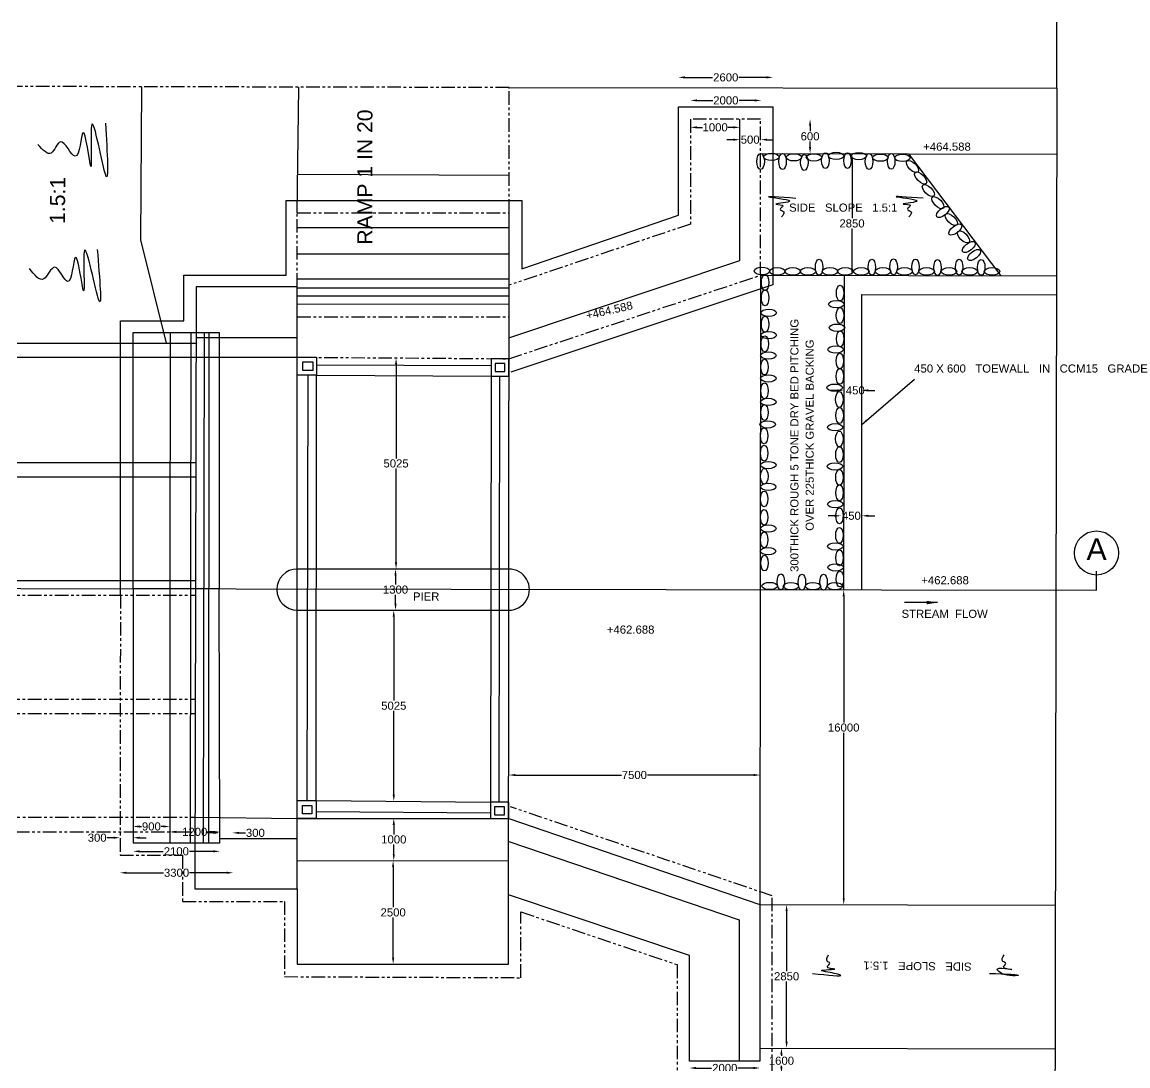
# Model space of a CAD drawing. Header units: inches. Extents: x -10 to 316, y -121 to 110.
# Drawn here: x 161.7 to 264, y -43.3 to 53.3 of the extents above; entities that cross this region are included whole.
import ezdxf

# ---------------------------------------------------------------- set-up
doc = ezdxf.new("R2010")
doc.units = ezdxf.units.IN
doc.header["$MEASUREMENT"] = 0
doc.linetypes.add('PHANTOM', pattern=[2.5, 1.25, -0.25, 0.25, -0.25, 0.25, -0.25])
doc.layers.add('TEXT', color=1, linetype='Continuous')
doc.styles.get("Standard").update_dxf_attribs({"font": 'arial.ttf', "height": 0.75})
doc.dimstyles.get("Standard").update_dxf_attribs({"dimtxt": 0.75, "dimasz": 0.6, "dimexe": 0.18, "dimexo": 0.0625, "dimgap": 0.09, "dimtad": 0, "dimtih": 1, "dimtoh": 1, "dimdec": 4, "dimzin": 0, "dimdsep": 46, "dimtxsty": 'Standard', "dimcen": 0.09, "dimse1": 1, "dimse2": 1, "dimadec": 0, "dimazin": 0, "dimtfac": 1, "dimtdec": 4, "dimtofl": 0, "dimtmove": 0, "dimatfit": 3, "dimfxl": 1, "dimtolj": 1, "dimtzin": 0, "dimarcsym": 0})

# ---------------------------------------------------------------- blocks, each defined once
blk = doc.blocks.new('*D75')
at = {"color": 0, "lineweight": -2, "transparency": 16777216}
for p, q in [((170.18, -22.19), (169.58, -22.19)), ((172.59, -22.19), (173.19, -22.19))]:
    blk.add_line(p, q, dxfattribs=at)
at = {"color": 0, "transparency": 16777216}
for points in [[(170.18, -22.09), (170.18, -22.29), (170.78, -22.19)], [(172.59, -22.09), (172.59, -22.29), (171.99, -22.19)]]:
    blk.add_solid(points, dxfattribs=at)
at = {"layer": 'Defpoints', "color": 0, "transparency": 16777216}
for p in [(170.78, -22.16), (171.99, -22.16), (171.99, -22.19)]:
    blk.add_point(p, dxfattribs=at)
at = {"color": 0, "transparency": 16777216, "insert": (168.67, -22.19), "char_height": 0.75, "attachment_point": 5}
blk.add_mtext('\\A1;300', dxfattribs=at)
blk = doc.blocks.new('*D76')
at = {"color": 0, "lineweight": -2, "transparency": 16777216}
for p, q in [((172.59, -21.15), (172.77, -21.15)), ((174.78, -21.15), (174.6, -21.15))]:
    blk.add_line(p, q, dxfattribs=at)
at = {"color": 0, "transparency": 16777216}
for points in [[(172.59, -21.05), (172.59, -21.25), (171.99, -21.15)], [(174.78, -21.05), (174.78, -21.25), (175.38, -21.15)]]:
    blk.add_solid(points, dxfattribs=at)
at = {"layer": 'Defpoints', "color": 0, "transparency": 16777216}
for p in [(171.99, -21.15), (175.38, -21.15), (175.38, -21.15)]:
    blk.add_point(p, dxfattribs=at)
at = {"color": 0, "transparency": 16777216, "insert": (173.68, -21.15), "char_height": 0.75, "attachment_point": 5}
blk.add_mtext('\\A1;900', dxfattribs=at)
blk = doc.blocks.new('*D77')
at = {"color": 0, "lineweight": -2, "transparency": 16777216}
for p, q in [((175.98, -21.65), (176.52, -21.65)), ((179.4, -21.65), (178.86, -21.65))]:
    blk.add_line(p, q, dxfattribs=at)
at = {"color": 0, "transparency": 16777216}
for points in [[(175.98, -21.55), (175.98, -21.75), (175.38, -21.65)], [(179.4, -21.55), (179.4, -21.75), (180, -21.65)]]:
    blk.add_solid(points, dxfattribs=at)
at = {"layer": 'Defpoints', "color": 0, "transparency": 16777216}
for p in [(175.38, -21.66), (180, -21.65), (180, -21.65)]:
    blk.add_point(p, dxfattribs=at)
at = {"color": 0, "transparency": 16777216, "insert": (177.69, -21.65), "char_height": 0.75, "attachment_point": 5}
blk.add_mtext('\\A1;1200', dxfattribs=at)
blk = doc.blocks.new('*D78')
at = {"color": 0, "lineweight": -2, "transparency": 16777216}
for p, q in [((172.59, -23.45), (174.78, -23.45)), ((179.4, -23.45), (177.21, -23.45))]:
    blk.add_line(p, q, dxfattribs=at)
at = {"color": 0, "transparency": 16777216}
for points in [[(172.59, -23.35), (172.59, -23.55), (171.99, -23.45)], [(179.4, -23.35), (179.4, -23.55), (180, -23.45)]]:
    blk.add_solid(points, dxfattribs=at)
at = {"layer": 'Defpoints', "color": 0, "transparency": 16777216}
for p in [(171.99, -22.68), (180, -22.68), (180, -23.45)]:
    blk.add_point(p, dxfattribs=at)
at = {"color": 0, "transparency": 16777216, "insert": (175.99, -23.45), "char_height": 0.75, "attachment_point": 5}
blk.add_mtext('\\A1;2100', dxfattribs=at)
blk = doc.blocks.new('*D79')
at = {"color": 0, "lineweight": -2, "transparency": 16777216}
for p, q in [((179.4, -21.74), (178.8, -21.74)), ((181.78, -21.74), (182.38, -21.74))]:
    blk.add_line(p, q, dxfattribs=at)
at = {"color": 0, "transparency": 16777216}
for points in [[(179.4, -21.64), (179.4, -21.84), (180, -21.74)], [(181.78, -21.64), (181.78, -21.84), (181.18, -21.74)]]:
    blk.add_solid(points, dxfattribs=at)
at = {"layer": 'Defpoints', "color": 0, "transparency": 16777216}
for p in [(180, -21.65), (181.18, -21.74), (181.18, -22.25)]:
    blk.add_point(p, dxfattribs=at)
at = {"color": 0, "transparency": 16777216, "insert": (183.3, -21.74), "char_height": 0.75, "attachment_point": 5}
blk.add_mtext('\\A1;300', dxfattribs=at)
blk = doc.blocks.new('*D80')
at = {"color": 0, "lineweight": -2, "transparency": 16777216}
for p, q in [((171.38, -25.43), (174.81, -25.43)), ((180.65, -25.43), (177.22, -25.43))]:
    blk.add_line(p, q, dxfattribs=at)
at = {"color": 0, "transparency": 16777216}
for points in [[(171.38, -25.33), (171.38, -25.53), (170.78, -25.43)], [(180.65, -25.33), (180.65, -25.53), (181.25, -25.43)]]:
    blk.add_solid(points, dxfattribs=at)
at = {"layer": 'Defpoints', "color": 0, "transparency": 16777216}
for p in [(181.25, -22.74), (170.78, -23.81), (181.25, -25.43)]:
    blk.add_point(p, dxfattribs=at)
at = {"color": 0, "transparency": 16777216, "insert": (176.01, -25.43), "char_height": 0.75, "attachment_point": 5}
blk.add_mtext('\\A1;3300', dxfattribs=at)
blk = doc.blocks.new('*D81')
at = {"color": 0, "lineweight": -2, "transparency": 16777216}
for p, q in [((207.33, -16.39), (217.15, -16.39)), ((229.38, -16.39), (219.56, -16.39))]:
    blk.add_line(p, q, dxfattribs=at)
at = {"color": 0, "transparency": 16777216}
for points in [[(207.33, -16.29), (207.33, -16.49), (206.73, -16.39)], [(229.38, -16.29), (229.38, -16.49), (229.98, -16.39)]]:
    blk.add_solid(points, dxfattribs=at)
at = {"layer": 'Defpoints', "color": 0, "transparency": 16777216}
for p in [(206.73, -16.36), (229.98, -16.39), (229.98, -16.39)]:
    blk.add_point(p, dxfattribs=at)
at = {"color": 0, "transparency": 16777216, "insert": (218.35, -16.39), "char_height": 0.75, "attachment_point": 5}
blk.add_mtext('\\A1;7500', dxfattribs=at)
blk = doc.blocks.new('*D82')
at = {"color": 0, "lineweight": -2, "transparency": 16777216}
for p, q in [((196.31, 21.59), (196.31, 12.9)), ((196.31, 3.27), (196.31, 11.96))]:
    blk.add_line(p, q, dxfattribs=at)
at = {"color": 0, "transparency": 16777216}
for points in [[(196.21, 21.59), (196.41, 21.59), (196.31, 22.19)], [(196.21, 3.27), (196.41, 3.27), (196.31, 2.67)]]:
    blk.add_solid(points, dxfattribs=at)
at = {"layer": 'Defpoints', "color": 0, "transparency": 16777216}
for p in [(196.26, 22.19), (196.26, 2.67), (196.31, 2.67)]:
    blk.add_point(p, dxfattribs=at)
at = {"color": 0, "transparency": 16777216, "insert": (196.31, 12.43), "char_height": 0.75, "attachment_point": 5}
blk.add_mtext('\\A1;5025', dxfattribs=at)
blk = doc.blocks.new('*D83')
at = {"color": 0, "lineweight": -2, "transparency": 16777216}
for p, q in [((196.26, 2.07), (196.26, 1.24)), ((196.26, -0.54), (196.26, 0.29))]:
    blk.add_line(p, q, dxfattribs=at)
at = {"color": 0, "transparency": 16777216}
for points in [[(196.16, 2.07), (196.36, 2.07), (196.26, 2.67)], [(196.16, -0.54), (196.36, -0.54), (196.26, -1.14)]]:
    blk.add_solid(points, dxfattribs=at)
at = {"layer": 'Defpoints', "color": 0, "transparency": 16777216}
for p in [(196.96, 2.67), (196.26, -1.14), (196.96, -1.14)]:
    blk.add_point(p, dxfattribs=at)
at = {"color": 0, "transparency": 16777216, "insert": (196.26, 0.76), "char_height": 0.75, "attachment_point": 5}
blk.add_mtext('\\A1;1300', dxfattribs=at)
blk = doc.blocks.new('*D84')
at = {"color": 0, "lineweight": -2, "transparency": 16777216}
for p, q in [((196.1, -1.74), (196.1, -9.51)), ((196.1, -18.22), (196.1, -10.45))]:
    blk.add_line(p, q, dxfattribs=at)
at = {"color": 0, "transparency": 16777216}
for points in [[(196, -1.74), (196.2, -1.74), (196.1, -1.14)], [(196, -18.22), (196.2, -18.22), (196.1, -18.82)]]:
    blk.add_solid(points, dxfattribs=at)
at = {"layer": 'Defpoints', "color": 0, "transparency": 16777216}
for p in [(196.26, -1.14), (196.1, -18.82), (196.1, -18.82)]:
    blk.add_point(p, dxfattribs=at)
at = {"color": 0, "transparency": 16777216, "insert": (196.1, -9.98), "char_height": 0.75, "attachment_point": 5}
blk.add_mtext('\\A1;5025', dxfattribs=at)
blk = doc.blocks.new('*D85')
at = {"color": 0, "lineweight": -2, "transparency": 16777216}
for p, q in [((196.1, -21), (196.1, -21.88)), ((196.1, -23.71), (196.1, -22.83))]:
    blk.add_line(p, q, dxfattribs=at)
at = {"color": 0, "transparency": 16777216}
for points in [[(196, -21), (196.2, -21), (196.1, -20.4)], [(196, -23.71), (196.2, -23.71), (196.1, -24.31)]]:
    blk.add_solid(points, dxfattribs=at)
at = {"layer": 'Defpoints', "color": 0, "transparency": 16777216}
for p in [(196.1, -20.4), (196.1, -24.31), (196.1, -24.31)]:
    blk.add_point(p, dxfattribs=at)
at = {"color": 0, "transparency": 16777216, "insert": (196.1, -22.35), "char_height": 0.75, "attachment_point": 5}
blk.add_mtext('\\A1;1000', dxfattribs=at)
blk = doc.blocks.new('*D86')
at = {"color": 0, "lineweight": -2, "transparency": 16777216}
for p, q in [((196.04, -24.91), (196.04, -28.62)), ((196.04, -33.28), (196.04, -29.57))]:
    blk.add_line(p, q, dxfattribs=at)
at = {"color": 0, "transparency": 16777216}
for points in [[(195.94, -24.91), (196.14, -24.91), (196.04, -24.31)], [(195.94, -33.28), (196.14, -33.28), (196.04, -33.88)]]:
    blk.add_solid(points, dxfattribs=at)
at = {"layer": 'Defpoints', "color": 0, "transparency": 16777216}
for p in [(196.04, -24.31), (196.04, -33.88), (196.04, -33.88)]:
    blk.add_point(p, dxfattribs=at)
at = {"color": 0, "transparency": 16777216, "insert": (196.04, -29.1), "char_height": 0.75, "attachment_point": 5}
blk.add_mtext('\\A1;2500', dxfattribs=at)
blk = doc.blocks.new('*D87')
at = {"color": 0, "lineweight": -2, "transparency": 16777216}
for p, q in [((236.87, 7.59), (236.27, 7.59)), ((239.98, 7.59), (240.58, 7.59))]:
    blk.add_line(p, q, dxfattribs=at)
at = {"color": 0, "transparency": 16777216}
for points in [[(236.87, 7.69), (236.87, 7.49), (237.47, 7.59)], [(239.98, 7.69), (239.98, 7.49), (239.38, 7.59)]]:
    blk.add_solid(points, dxfattribs=at)
at = {"layer": 'Defpoints', "color": 0, "transparency": 16777216}
for p in [(239.38, 7.59), (237.47, 6.92), (239.38, 6.92)]:
    blk.add_point(p, dxfattribs=at)
at = {"color": 0, "transparency": 16777216, "insert": (238.42, 7.59), "char_height": 0.75, "attachment_point": 5}
blk.add_mtext('\\A1;450', dxfattribs=at)
blk = doc.blocks.new('*D88')
at = {"color": 0, "lineweight": -2, "transparency": 16777216}
for p, q in [((237.71, 0.15), (237.71, -11.53)), ((237.71, -27.78), (237.71, -12.48))]:
    blk.add_line(p, q, dxfattribs=at)
at = {"color": 0, "transparency": 16777216}
for points in [[(237.61, 0.15), (237.81, 0.15), (237.71, 0.75)], [(237.61, -27.78), (237.81, -27.78), (237.71, -28.38)]]:
    blk.add_solid(points, dxfattribs=at)
at = {"layer": 'Defpoints', "color": 0, "transparency": 16777216}
for p in [(237.69, 0.75), (237.64, -28.38), (237.71, -28.38)]:
    blk.add_point(p, dxfattribs=at)
at = {"color": 0, "transparency": 16777216, "insert": (237.71, -12), "char_height": 0.75, "attachment_point": 5}
blk.add_mtext('\\A1;16000', dxfattribs=at)
blk = doc.blocks.new('*D89')
at = {"color": 0, "lineweight": -2, "transparency": 16777216}
for p, q in [((232.43, -28.97), (232.43, -34.54)), ((232.43, -41.05), (232.43, -35.48))]:
    blk.add_line(p, q, dxfattribs=at)
at = {"color": 0, "transparency": 16777216}
for points in [[(232.33, -28.97), (232.53, -28.97), (232.43, -28.37)], [(232.33, -41.05), (232.53, -41.05), (232.43, -41.65)]]:
    blk.add_solid(points, dxfattribs=at)
at = {"layer": 'Defpoints', "color": 0, "transparency": 16777216}
for p in [(232.23, -28.37), (232.2, -41.65), (232.43, -41.65)]:
    blk.add_point(p, dxfattribs=at)
at = {"color": 0, "transparency": 16777216, "insert": (232.43, -35.01), "char_height": 0.75, "attachment_point": 5}
blk.add_mtext('\\A1;2850', dxfattribs=at)
blk = doc.blocks.new('*D90')
at = {"color": 0, "lineweight": -2, "transparency": 16777216}
for p, q in [((231.95, -42.25), (231.95, -42.35)), ((231.95, -43.38), (231.95, -43.29))]:
    blk.add_line(p, q, dxfattribs=at)
at = {"color": 0, "transparency": 16777216}
for points in [[(231.85, -42.25), (232.05, -42.25), (231.95, -41.65)], [(231.85, -43.38), (232.05, -43.38), (231.95, -43.98)]]:
    blk.add_solid(points, dxfattribs=at)
at = {"layer": 'Defpoints', "color": 0, "transparency": 16777216}
for p in [(231.11, -41.65), (231.11, -43.98), (231.95, -43.98)]:
    blk.add_point(p, dxfattribs=at)
at = {"color": 0, "transparency": 16777216, "insert": (231.95, -42.82), "char_height": 0.75, "attachment_point": 5}
blk.add_mtext('\\A1;1600', dxfattribs=at)
blk = doc.blocks.new('*D91')
at = {"color": 0, "lineweight": -2, "transparency": 16777216}
for p, q in [((224.05, -43.49), (225.49, -43.49)), ((229.36, -43.49), (227.92, -43.49))]:
    blk.add_line(p, q, dxfattribs=at)
at = {"color": 0, "transparency": 16777216}
for points in [[(224.05, -43.39), (224.05, -43.59), (223.45, -43.49)], [(229.36, -43.39), (229.36, -43.59), (229.96, -43.49)]]:
    blk.add_solid(points, dxfattribs=at)
at = {"layer": 'Defpoints', "color": 0, "transparency": 16777216}
for p in [(223.45, -42.86), (229.96, -42.86), (229.96, -43.49)]:
    blk.add_point(p, dxfattribs=at)
at = {"color": 0, "transparency": 16777216, "insert": (226.71, -43.49), "char_height": 0.75, "attachment_point": 5}
blk.add_mtext('\\A1;2000', dxfattribs=at)
blk = doc.blocks.new('*D93')
at = {"color": 0, "lineweight": -2, "transparency": 16777216}
for p, q in [((238.48, 40.48), (238.48, 35.11)), ((238.48, 30.43), (238.48, 34.16))]:
    blk.add_line(p, q, dxfattribs=at)
at = {"color": 0, "transparency": 16777216}
for points in [[(238.38, 40.48), (238.58, 40.48), (238.48, 41.08)], [(238.38, 30.43), (238.58, 30.43), (238.48, 29.83)]]:
    blk.add_solid(points, dxfattribs=at)
at = {"layer": 'Defpoints', "color": 0, "transparency": 16777216}
for p in [(238.55, 41.08), (238.48, 29.83), (238.53, 29.83)]:
    blk.add_point(p, dxfattribs=at)
at = {"color": 0, "transparency": 16777216, "insert": (238.48, 34.63), "char_height": 0.75, "attachment_point": 5}
blk.add_mtext('\\A1;2850', dxfattribs=at)
blk = doc.blocks.new('*D94')
at = {"color": 0, "lineweight": -2, "transparency": 16777216}
for p, q in [((234.6, 43.68), (234.6, 43.16)), ((234.6, 41.7), (234.6, 42.22))]:
    blk.add_line(p, q, dxfattribs=at)
at = {"color": 0, "transparency": 16777216}
for points in [[(234.5, 43.68), (234.7, 43.68), (234.6, 44.28)], [(234.5, 41.7), (234.7, 41.7), (234.6, 41.1)]]:
    blk.add_solid(points, dxfattribs=at)
at = {"layer": 'Defpoints', "color": 0, "transparency": 16777216}
for p in [(230.03, 44.28), (230.03, 41.1), (234.6, 41.1)]:
    blk.add_point(p, dxfattribs=at)
at = {"color": 0, "transparency": 16777216, "insert": (234.6, 42.69), "char_height": 0.75, "attachment_point": 5}
blk.add_mtext('\\A1;600', dxfattribs=at)
blk = doc.blocks.new('*D95')
at = {"color": 0, "lineweight": -2, "transparency": 16777216}
for p, q in [((227.5, 42.38), (226.9, 42.38)), ((230.63, 42.38), (231.23, 42.38))]:
    blk.add_line(p, q, dxfattribs=at)
at = {"color": 0, "transparency": 16777216}
for points in [[(227.5, 42.48), (227.5, 42.28), (228.1, 42.38)], [(230.63, 42.48), (230.63, 42.28), (230.03, 42.38)]]:
    blk.add_solid(points, dxfattribs=at)
at = {"layer": 'Defpoints', "color": 0, "transparency": 16777216}
for p in [(228.1, 42.38), (230.03, 42.38), (230.03, 42.38)]:
    blk.add_point(p, dxfattribs=at)
at = {"color": 0, "transparency": 16777216, "insert": (229.06, 42.38), "char_height": 0.75, "attachment_point": 5}
blk.add_mtext('\\A1;500', dxfattribs=at)
blk = doc.blocks.new('*D96')
at = {"color": 0, "lineweight": -2, "transparency": 16777216}
for p, q in [((224.14, 43.52), (224.64, 43.52)), ((227.5, 43.52), (226.99, 43.52))]:
    blk.add_line(p, q, dxfattribs=at)
at = {"color": 0, "transparency": 16777216}
for points in [[(224.14, 43.62), (224.14, 43.42), (223.54, 43.52)], [(227.5, 43.62), (227.5, 43.42), (228.1, 43.52)]]:
    blk.add_solid(points, dxfattribs=at)
at = {"layer": 'Defpoints', "color": 0, "transparency": 16777216}
for p in [(223.54, 43.52), (228.1, 43.52), (228.1, 43.52)]:
    blk.add_point(p, dxfattribs=at)
at = {"color": 0, "transparency": 16777216, "insert": (225.82, 43.52), "char_height": 0.75, "attachment_point": 5}
blk.add_mtext('\\A1;1000', dxfattribs=at)
blk = doc.blocks.new('*D97')
at = {"color": 0, "lineweight": -2, "transparency": 16777216}
for p, q in [((224.14, 46.01), (225.6, 46.01)), ((229.49, 46.01), (228.03, 46.01))]:
    blk.add_line(p, q, dxfattribs=at)
at = {"color": 0, "transparency": 16777216}
for points in [[(224.14, 46.11), (224.14, 45.91), (223.54, 46.01)], [(229.49, 46.11), (229.49, 45.91), (230.09, 46.01)]]:
    blk.add_solid(points, dxfattribs=at)
at = {"layer": 'Defpoints', "color": 0, "transparency": 16777216}
for p in [(230.09, 46.01), (223.54, 44.28), (230.09, 44.28)]:
    blk.add_point(p, dxfattribs=at)
at = {"color": 0, "transparency": 16777216, "insert": (226.81, 46.01), "char_height": 0.75, "attachment_point": 5}
blk.add_mtext('\\A1;2000', dxfattribs=at)
blk = doc.blocks.new('*D98')
at = {"color": 0, "lineweight": -2, "transparency": 16777216}
for p, q in [((223.02, 48.14), (225.58, 48.14)), ((230.57, 48.14), (228.01, 48.14))]:
    blk.add_line(p, q, dxfattribs=at)
at = {"color": 0, "transparency": 16777216}
for points in [[(223.02, 48.24), (223.02, 48.04), (222.42, 48.14)], [(230.57, 48.24), (230.57, 48.04), (231.17, 48.14)]]:
    blk.add_solid(points, dxfattribs=at)
at = {"layer": 'Defpoints', "color": 0, "transparency": 16777216}
for p in [(231.17, 48.14), (222.42, 45.41), (231.17, 45.41)]:
    blk.add_point(p, dxfattribs=at)
at = {"color": 0, "transparency": 16777216, "insert": (226.8, 48.14), "char_height": 0.75, "attachment_point": 5}
blk.add_mtext('\\A1;2600', dxfattribs=at)
blk = doc.blocks.new('*D108')
at = {"layer": 'Defpoints', "color": 0, "transparency": 16777216}
for p in [(237.72, 19.19), (239.38, 19.19), (239.38, 19.19)]:
    blk.add_point(p, dxfattribs=at)
at = {"layer": 'TEXT', "color": 0, "lineweight": -2, "transparency": 16777216}
for p, q in [((237.12, 19.19), (236.52, 19.19)), ((239.98, 19.19), (240.58, 19.19))]:
    blk.add_line(p, q, dxfattribs=at)
at = {"layer": 'TEXT', "color": 0, "transparency": 16777216}
for points in [[(237.12, 19.29), (237.12, 19.09), (237.72, 19.19)], [(239.98, 19.29), (239.98, 19.09), (239.38, 19.19)]]:
    blk.add_solid(points, dxfattribs=at)
at = {"layer": 'TEXT', "color": 0, "transparency": 16777216, "insert": (238.78, 19.19), "char_height": 0.75, "attachment_point": 5}
blk.add_mtext('\\A1;450', dxfattribs=at)

msp = doc.modelspace()

# ---------------------------------------------------------------- linework, layer by layer
at = {"color": 0}
for points in [[(206.75847, 47.20117), (257.40968, 47.15669), (257.40968, 53.25512)], [(175.08098, 23.55634), (172.72154, 33.10272), (172.79914, 47.27317)], [(187.17591, 35.61466), (187.31429, 47.24239)], [(257.40968, 47.1567), (257.22301, -51.87547)], [(170.82039, 0.25994), (170.82039, 25.62151), (176.67864, 25.62151), (176.67864, 29.86162), (186.14142, 29.86162), (186.14142, 36.75598), (207.9424, 36.75598), (207.9424, 30.44884), (222.41984, 35.38755), (222.41984, 45.40613), (231.17079, 45.40613), (231.17079, 28.94101), (206.93193, 20.87846)], [(206.75194, 24.04003), (228.09693, 31.19377), (228.09693, 44.2779)], [(230.02596, 41.09806), (257.39816, 41.04647)], [(243.71206, 41.07227), (252.22764, 29.80056)], [(187.21851, 39.19413), (206.75847, 39.10074)], [(187.17591, -26.92889), (187.17591, -33.88474), (206.71925, -33.88474), (206.75847, 35.61466)], [(187.17591, 34.26291), (206.75371, 34.25186)], [(187.17591, 31.83329), (206.75371, 31.82224)], [(230.02596, 29.84241), (229.96271, -28.36316)], [(230.02596, 29.84241), (257.37694, 29.79085)], [(237.73966, 29.82787), (237.6927, 0.74592)], [(177.70214, -26.92889), (187.17591, -26.92889), (187.17591, 28.78333), (177.81962, 28.78333), (177.81955, 28.74874)], [(177.81955, 28.74874), (177.70214, -26.92889)], [(187.17591, 29.52011), (206.75371, 29.50906)], [(187.17591, 28.68606), (206.75371, 28.67501)], [(187.17591, 27.94871), (206.75371, 27.93766)], [(239.37772, 0.7432), (239.37772, 28.0689), (257.37364, 28.03498)], [(187.17591, 27.18718), (206.75371, 27.17614)], [(84.76561, 23.55634), (177.8086, 23.55634)], [(175.41847, 24.5339), (175.38023, 0.84654)], [(177.33654, 24.5339), (177.28477, -22.67593)], [(177.80971, 24.08299), (187.17591, 24.08299)], [(178.57206, 24.5339), (178.47769, -22.67593)], [(178.99624, -22.67593), (179.03833, 24.5339)], [(68.0815, 22.25874), (177.80586, 22.25874)], [(177.80586, 22.25874), (187.17591, 22.25874)], [(188.96852, 21.55768), (205.09572, 21.49085)], [(188.15299, 20.60976), (188.05298, -18.75401)], [(188.93005, -18.75401), (188.96852, 20.60976)], [(188.96852, 20.60976), (205.09572, 20.51648)], [(205.09572, 20.51648), (205.04849, -18.89962)], [(205.84346, -18.89962), (205.92329, 20.51648)], [(84.76561, 12.51591), (177.78532, 12.51591)], [(84.76561, 11.18313), (177.78251, 11.18313)], [(42.22524, 1.06155), (261.09216, 0.70814), (261.09216, 2.4769)], [(84.76561, 1.60597), (177.76231, 1.60597)], [(171.98896, 0.85201), (171.98896, -22.67593), (179.99994, -22.67593), (179.95024, 0.83916)], [(175.38023, 0.84654), (175.38023, -22.67593)], [(188.93005, -18.75401), (205.04849, -18.89962)], [(177.71617, -20.27676), (187.17591, -20.39738), (206.72686, -20.40842), (229.96271, -28.36316), (229.96271, -42.86304), (228.03673, -42.86304)], [(188.93005, -19.77635), (205.04849, -19.88769)], [(179.99904, -22.25228), (187.17591, -22.25228)], [(206.72566, -22.52817), (228.02911, -29.78922), (228.03673, -42.86304)], [(187.17591, -24.30252), (206.72471, -24.31355)], [(228.03673, -42.86304), (223.45459, -42.86304), (223.45459, -33.09041), (206.72287, -27.47728)], [(229.96271, -28.36316), (257.26723, -28.41463)], [(229.96271, -41.65064), (257.24219, -41.70206)]]:
    msp.add_lwpolyline(points, dxfattribs=at)
at = {"color": 0, "linetype": 'PHANTOM'}
for points in [[(187.17591, 28.78333), (187.17591, 35.61466), (206.75847, 35.61466), (206.75847, 47.20117), (25.99824, 47.58444)], [(187.17591, 22.25874), (206.75085, 22.11648), (230.02596, 29.84241), (230.02596, 44.2779), (223.53883, 44.2779), (223.53883, 34.57765), (206.75469, 28.91579)], [(187.17591, 26.00042), (206.75304, 25.98937)], [(84.76561, 0.25994), (177.75948, 0.25994)], [(170.82039, 0.25994), (170.78185, -23.80613), (176.5651, -23.80613), (176.5651, -28.07562), (185.99165, -28.07562), (185.99165, -35.03942), (207.85826, -35.13561), (207.85826, -29.05136), (222.31374, -33.92847), (222.31374, -43.98468), (231.1053, -43.98468), (231.1053, -27.57566), (206.90451, -19.33024)], [(84.76561, -9.36991), (177.73917, -9.36991)], [(84.76561, -10.71202), (177.73634, -10.71202)], [(84.77895, -20.27676), (177.71617, -20.27676)], [(81.14919, -21.65699), (177.71326, -21.65699)]]:
    msp.add_lwpolyline(points, dxfattribs=at)
at = {"color": 0}
for points in [[(171.98896, 24.5339), (179.95024, 24.5339), (179.95024, 0.83916), (171.98896, 0.85201)], [(187.17591, 22.25874), (188.96852, 22.25874), (188.96852, 20.60976), (187.17591, 20.60976)], [(187.68942, 21.81767), (188.60865, 21.81767), (188.60865, 21.02803), (187.68942, 21.02803)], [(206.75085, 22.11648), (205.09572, 22.11648), (205.09572, 20.51648), (206.75085, 20.51648)], [(206.36648, 21.67757), (205.47089, 21.67757), (205.47089, 20.93979), (206.36648, 20.93979)], [(187.17591, -18.75401), (188.93005, -18.75401), (188.93005, -20.39837), (187.17591, -20.39837)], [(187.66486, -19.2231), (188.51051, -19.2231), (188.51051, -19.97245), (187.66486, -19.97245)], [(206.72771, -18.89962), (205.04849, -18.89962), (205.04849, -20.40747), (206.72771, -20.40747)], [(206.32923, -19.3177), (205.43026, -19.3177), (205.43026, -20.08482), (206.32923, -20.08482)]]:
    msp.add_lwpolyline(points, close=True, dxfattribs=at)
msp.add_lwpolyline([(187.17591, -1.133), (206.73773, -1.14404, 1), (206.73988, 2.6676), (187.17591, 2.6676, 1), (187.17591, -1.133, 1)], format="xyb", dxfattribs=at)
for centre, major_axis, ratio in [((230.02596, 40.36336), (0, 0.7347), 0.470380558), ((231.02524, 40.7821), (-0.71867, 0), 0.469220577), ((232.05924, 40.35624), (0, 0.7347), 0.470380558), ((233.10133, 40.74871), (-0.71867, 0), 0.469220577), ((234.06811, 40.27751), (0, 0.7347), 0.470380558), ((234.95705, 40.73974), (-0.71867, 0), 0.469220577), ((236.01415, 40.44329), (0, 0.7347), 0.470380558), ((237.01204, 40.87745), (-0.71867, 0), 0.469220577), ((238.06226, 40.44329), (0, 0.7347), 0.470380558), ((239.09926, 40.86591), (-0.71867, 0), 0.469220577), ((240.05426, 40.36809), (0, 0.7347), 0.470380558), ((241.10632, 40.71622), (-0.71867, 0), 0.469220577), ((242.10876, 40.37447), (0, 0.7347), 0.470380558), ((243.14593, 40.69828), (-0.71867, 0), 0.469220577), ((244.07289, 39.89575), (-0.51194, 0.50438), 0.469220577), ((244.81976, 38.83398), (-0.51194, 0.50438), 0.469220577), ((245.54559, 37.67761), (-0.51194, 0.50438), 0.469220577), ((246.41873, 36.55066), (-0.51194, 0.50438), 0.469220577), ((246.87965, 35.6876), (0.56258, 0.44721), 0.469220577), ((247.66102, 34.99173), (-0.51194, 0.50438), 0.469220577), ((248.03039, 34.06875), (0.56258, 0.44721), 0.469220577), ((248.78659, 33.39383), (-0.51194, 0.50438), 0.469220577), ((249.27946, 32.44643), (0.56258, 0.44721), 0.469220577), ((249.77143, 31.70899), (0.56258, 0.44721), 0.469220577), ((235.43272, 30.58971), (0, 0.7347), 0.470380558), ((240.31668, 30.58513), (0, 0.7347), 0.470380558), ((242.32561, 30.61314), (0, 0.7347), 0.470380558), ((244.35061, 30.60586), (0, 0.7347), 0.470380558), ((246.38571, 30.54725), (0, 0.7347), 0.470380558), ((248.38563, 30.58242), (0, 0.7347), 0.470380558), ((250.43115, 30.56722), (0, 0.7347), 0.470380558), ((230.14923, 30.23676), (-0.72268, 0), 0.490908757), ((230.43908, 29.17764), (0, 0.7347), 0.470380558), ((231.56619, 30.19709), (-0.72268, 0), 0.490908757), ((232.99768, 30.19709), (-0.72268, 0), 0.490908757), ((234.39898, 30.19709), (-0.72268, 0), 0.490908757), ((236.44297, 30.19709), (-0.72268, 0), 0.490908757), ((237.85031, 30.19709), (-0.72268, 0), 0.490908757), ((239.33508, 30.19709), (-0.72268, 0), 0.490908757), ((241.34438, 30.19709), (-0.72268, 0), 0.490908757), ((243.33349, 30.19709), (-0.72268, 0), 0.490908757), ((245.37312, 30.19709), (-0.72268, 0), 0.490908757), ((247.45316, 30.19709), (-0.72268, 0), 0.490908757), ((249.35632, 30.19709), (-0.72268, 0), 0.490908757), ((251.43387, 30.19709), (-0.72268, 0), 0.490908757), ((237.3751, 28.19534), (0, 0.7347), 0.470380558), ((230.43908, 27.75213), (0, 0.7347), 0.470380558), ((230.78331, 26.36029), (-0.71867, 0), 0.469220577), ((237.02743, 27.16749), (-0.71867, 0), 0.469220577), ((237.36837, 26.11661), (0, 0.7347), 0.470380558), ((230.43908, 25.30648), (0, 0.7347), 0.470380558), ((230.78127, 24.30035), (-0.71867, 0), 0.469220577), ((237.0933, 24.98914), (-0.71867, 0), 0.469220577), ((237.38104, 23.94863), (0, 0.7347), 0.470380558), ((230.40999, 23.48631), (0, 0.7347), 0.470380558), ((230.74385, 22.41195), (-0.71867, 0), 0.469220577), ((236.97646, 22.96757), (-0.71867, 0), 0.469220577), ((237.35512, 21.90885), (0, 0.7347), 0.470380558), ((230.38572, 21.34982), (0, 0.7347), 0.470380558), ((230.74385, 20.30191), (-0.71867, 0), 0.469220577), ((237.34867, 20.48458), (0, 0.7347), 0.470380558), ((230.38529, 19.14423), (0, 0.7347), 0.470380558), ((236.882, 19.44056), (-0.71867, 0), 0.469220577), ((230.73762, 18.1223), (-0.71867, 0), 0.469220577), ((237.30732, 18.34835), (0, 0.7347), 0.470380558), ((230.38529, 17.13902), (0, 0.7347), 0.470380558), ((237.33263, 16.86612), (0, 0.7347), 0.470380558), ((230.66902, 16.04694), (-0.71867, 0), 0.469220577), ((230.35038, 14.98957), (0, 0.7347), 0.470380558), ((236.92126, 15.7791), (-0.71867, 0), 0.469220577), ((237.30642, 14.69687), (0, 0.7347), 0.470380558), ((230.35736, 13.38076), (0, 0.7347), 0.470380558), ((237.31549, 13.24657), (0, 0.7347), 0.470380558), ((230.73154, 12.28455), (-0.71867, 0), 0.469220577), ((236.90024, 12.15722), (-0.71867, 0), 0.469220577), ((230.37139, 11.24234), (0, 0.7347), 0.470380558), ((237.31551, 11.14796), (0, 0.7347), 0.470380558), ((230.72559, 10.27343), (-0.71867, 0), 0.469220577), ((237.32458, 9.71579), (0, 0.7347), 0.470380558), ((230.35223, 9.14545), (0, 0.7347), 0.470380558), ((230.35228, 7.44698), (0, 0.7347), 0.470380558), ((236.93104, 8.672), (-0.71867, 0), 0.469220577), ((237.3245, 7.5907), (0, 0.7347), 0.470380558), ((230.73917, 6.40849), (-0.71867, 0), 0.469220577), ((237.31543, 5.77782), (0, 0.7347), 0.470380558), ((230.3523, 5.37279), (0, 0.7347), 0.470380558), ((230.71691, 4.31699), (-0.71867, 0), 0.469220577), ((236.93108, 4.76189), (-0.71867, 0), 0.469220577), ((237.32436, 3.70701), (0, 0.7347), 0.470380558), ((230.38315, 3.22077), (0, 0.7347), 0.470380558), ((236.96501, 2.81727), (-0.71867, 0), 0.469220577), ((231.89964, 1.47355), (0, 0.7347), 0.470380558), ((233.84523, 1.44967), (0, 0.7347), 0.470380558), ((235.85047, 1.44967), (0, 0.7347), 0.470380558), ((237.36064, 1.74005), (0, 0.7347), 0.470380558), ((230.86141, 1.09417), (-0.71867, 0), 0.469220577), ((232.82396, 1.08317), (-0.71867, 0), 0.469220577), ((234.86876, 1.07753), (-0.71867, 0), 0.469220577), ((236.90268, 1.07753), (-0.71867, 0), 0.469220577)]:
    msp.add_ellipse(centre, major_axis=major_axis, ratio=ratio, dxfattribs=at)
for points in [[(169.43135, 43.92167), (169.45997, 39.08873), (168.17226, 43.77868), (168.07211, 39.90375), (167.35671, 43.02086), (166.62701, 40.84746), (165.26777, 42.17724), (164.4236, 41.14773), (163.19313, 41.93416)], [(233.27828, 36.95332), (230.90051, 37.0659), (232.67475, 36.64825), (231.46406, 36.40129), (232.09304, 36.25239), (231.82399, 35.93858), (232.15847, 35.69162), (231.95851, 35.23765)], [(245.0576, 36.96883), (242.67983, 37.08141), (244.45408, 36.66376), (243.24338, 36.4168), (243.87236, 36.2679), (243.60331, 35.95409), (243.93779, 35.70713), (243.73783, 35.25316)], [(168.67318, 32.23018), (168.83079, 27.52519), (167.48952, 32.11438), (167.40896, 28.38435), (166.64308, 31.47678), (165.93896, 29.25468), (164.7469, 30.58177), (163.72778, 29.50158), (162.40601, 30.45832)]]:
    msp.add_spline(points, degree=3, dxfattribs=at)
at = {"layer": 'TEXT', "color": 0}
msp.add_circle((261.09386, 4.15043), 2.04086, dxfattribs=at)
for points in [[(234.82656, -34.75487), (237.41854, -34.90156), (236.24416, -34.61676), (235.64402, -34.47867), (236.90475, -34.33196), (236.18803, -34.11188), (236.4172, -33.77745), (236.18837, -33.61347), (236.14951, -33.37182), (236.30926, -33.0266)], [(251.20143, -34.74017), (253.84549, -34.91887), (252.05208, -34.57772), (251.89496, -34.39361), (253.25491, -34.38819), (252.48553, -34.11202), (252.71852, -33.82501), (252.44219, -33.62465), (252.54514, -33.00733)]]:
    msp.add_spline(points, degree=3, dxfattribs=at)

# ---------------------------------------------------------------- texts
for s, height, rotation, p in [('RAMP 1 IN 20', 1.4, 90, (194.12836, 32.67308)), ('1.5:1', 1.4, 89.3791834, (165.67847, 34.58626)), ('+464.588', 0.75, 13.0611157, (213.98104, 25.73162)), ('300THICK ROUGH 5 TONE DRY BED PITCHING', 0.75, 90, (233.52609, 2.39911)), ('              OVER 225THICK GRAVEL BACKING', 0.75, 90, (234.93851, 2.12581)), ('SIDE   SLOPE   1.5:1', 0.75, 179.3911423, (249.55259, -33.7417))]:
    msp.add_text(s, height=height, rotation=rotation, dxfattribs=at).set_placement(p)
for s, height, p in [('+464.588', 0.75, (245.06407, 41.3618)), ('SIDE   SLOPE   1.5:1', 0.75, (232.65996, 35.72169)), ('450 X 600   TOEWALL   IN   CCM15   GRADE', 0.75, (244.2319, 20.83892)), ('A', 2, (260.16527, 3.50356)), ('+462.688', 0.75, (244.88526, 1.25282)), ('PIER', 0.75, (197.87293, -0.24619)), ('STREAM  FLOW', 0.75, (243.0631, -1.84968)), ('+462.688', 0.75, (215.80707, -3.31102))]:
    msp.add_text(s, height=height, dxfattribs=at).set_placement(p)

# ---------------------------------------------------------------- dimensions: what is measured, and where the dimension line sits
at = {"color": 0}
for base, p1, p2, text, picture, middle in [((231.17079, 48.13765), (222.41984, 45.40613), (231.17079, 45.40613), '2600', '*D98', (226.79532, 48.13765)), ((230.08846, 46.01071), (223.53883, 44.2779), (230.08846, 44.2779), '2000', '*D97', (226.81365, 46.01071)), ((228.09693, 43.52062), (223.53883, 43.52062), (228.09693, 43.52062), '1000', '*D96', (225.81788, 43.52062)), ((230.02596, 42.37933), (228.09693, 42.37933), (230.02596, 42.37933), '500', '*D95', (229.06144, 42.37933)), ((239.37772, 7.5907), (237.46979, 6.92407), (239.37772, 6.92407), '450', '*D87', (238.42376, 7.5907)), ((229.97572, -16.38984), (206.72914, -16.36458), (229.97572, -16.38984), '7500', '*D81', (218.35243, -16.38984)), ((175.38023, -21.15032), (171.98896, -21.15032), (175.38023, -21.15032), '900', '*D76', (173.68459, -21.15032)), ((179.99777, -21.64723), (175.38023, -21.65699), (179.99777, -21.64723), '1200', '*D77', (177.689, -21.64723)), ((181.17869, -21.74477), (179.99777, -21.64723), (181.17869, -22.25228), '300', '*D79', (183.29568, -21.74477)), ((181.24632, -25.43477), (170.78185, -23.80613), (181.24632, -22.74143), '3300', '*D80', (176.01408, -25.43477)), ((179.99994, -23.45181), (171.98896, -22.67593), (179.99994, -22.67593), '2100', '*D78', (175.99445, -23.45181)), ((229.96271, -43.48521), (223.45459, -42.86304), (229.96271, -42.86304), '2000', '*D91', (226.70865, -43.48521))]:
    dim = msp.add_linear_dim(base=base, p1=p1, p2=p2, text=text, dimstyle='Standard', dxfattribs=at)
    dim.commit()
    dim.dimension.update_dxf_attribs({"geometry": picture, "text_midpoint": middle})
for base, p1, p2, text, picture, middle in [((234.59767, 41.09806), (230.02596, 44.2779), (230.02657, 41.09806), '600', '*D94', (234.59767, 42.68798)), ((196.30631, 2.6676), (196.25607, 22.19275), (196.25607, 2.6676), '5025', '*D82', (196.30631, 12.43017)), ((196.26428, -1.13852), (196.95789, 2.6676), (196.95682, -1.13852), '1300', '*D83', (196.26428, 0.76454)), ((196.10456, -18.81882), (196.26428, -1.13852), (196.10456, -18.81882), '5025', '*D84', (196.10456, -9.97867)), ((196.10146, -24.30756), (196.10367, -20.40242), (196.10146, -24.30756), '1000', '*D85', (196.10146, -22.35499)), ((196.03896, -33.88474), (196.03896, -24.30756), (196.03896, -33.88474), '2500', '*D86', (196.03896, -29.09615)), ((232.4251, -41.65486), (232.2267, -28.36743), (232.20166, -41.65486), '2850', '*D89', (232.4251, -35.01115)), ((231.94696, -43.98468), (231.1053, -41.6528), (231.1053, -43.98468), '1600', '*D90', (231.94696, -42.81874))]:
    dim = msp.add_linear_dim(base=base, p1=p1, p2=p2, angle=90, text=text, dimstyle='Standard', dxfattribs=at)
    dim.commit()
    dim.dimension.update_dxf_attribs({"geometry": picture, "text_midpoint": middle})
for base, p1, p2, text, picture, middle in [((238.48184, 29.82638), (238.54754, 41.082), (238.52632, 29.82638), '2850', '*D93', (238.48184, 34.63493)), ((237.70683, -28.37763), (237.6927, 0.74592), (237.63781, -28.37763), '16000', '*D88', (237.70683, -12.00319))]:
    dim = msp.add_linear_dim(base=base, p1=p1, p2=p2, angle=90, text=text, dimstyle='Standard', dxfattribs=at)
    dim.commit()
    dim.dimension.update_dxf_attribs({"geometry": picture, "text_midpoint": middle, "dimtype": 160})
dim = msp.add_linear_dim(base=(171.98896, -22.18899), p1=(170.78449, -22.15519), p2=(171.98896, -22.15519), text='300', dimstyle='Standard', dxfattribs=at)
dim.commit()
dim.dimension.update_dxf_attribs({"geometry": '*D75', "text_midpoint": (168.6675, -22.18899), "dimtype": 160})
at = {"layer": 'TEXT', "color": 0}
dim = msp.add_linear_dim(base=(239.37772, 19.1934), p1=(237.72249, 19.1934), p2=(239.37772, 19.1934), text='450', dimstyle='Standard', dxfattribs=at)
dim.commit()
dim.dimension.update_dxf_attribs({"geometry": '*D108', "text_midpoint": (238.77772, 19.1934), "dimtype": 160})

# ---------------------------------------------------------------- leaders
at = {"color": 0}
msp.add_leader([(239.37772, 16.02433), (244.26998, 20.23166)], dimstyle='Standard', override={"dimgap": 0.09, "dimtad": 0}, dxfattribs=at)
at = {"layer": 'TEXT', "color": 0}
msp.add_leader([(246.38685, -0.43465), (243.34595, -0.43465)], dimstyle='Standard', override={"dimasz": 1, "dimgap": 0.09, "dimtad": 0}, dxfattribs=at)

doc.saveas('drawing.dxf')
